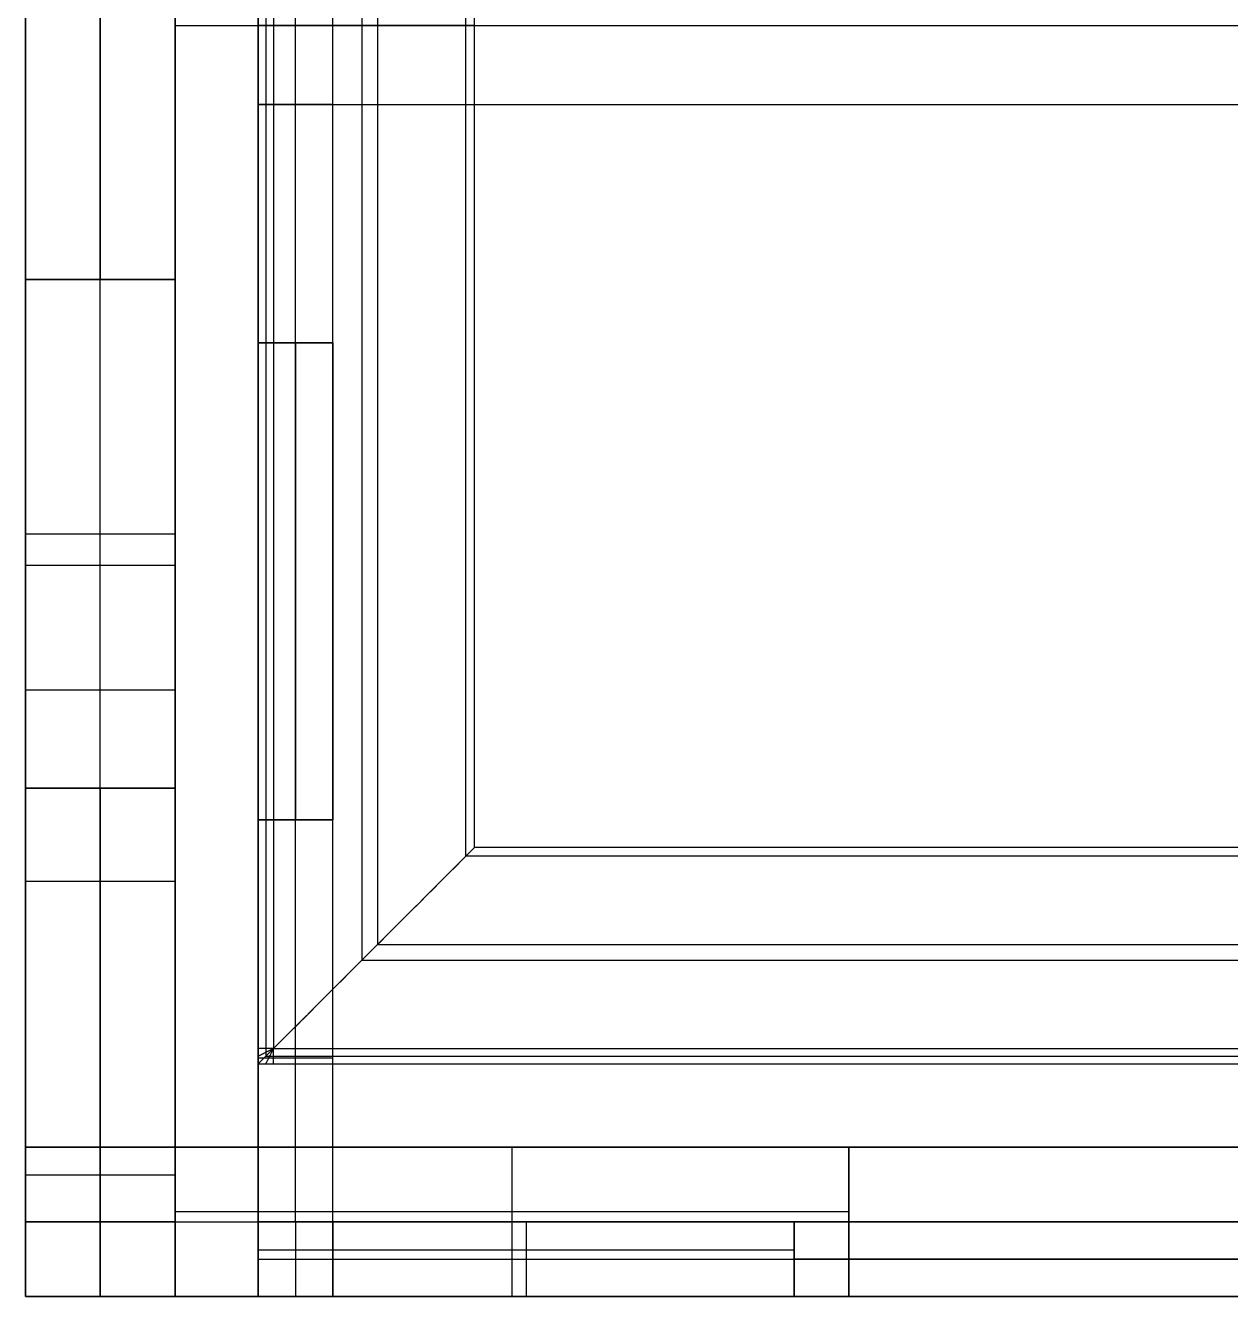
# Model space of a CAD drawing. Header units: millimetres. Extents: x -9556 to -1947, y -3269 to 306.
# Drawn here: x -3701.5 to -3556.5, y 0 to 153 of the extents above; entities that cross this region are included whole.
import ezdxf

# ---------------------------------------------------------------- set-up
doc = ezdxf.new("R2010")
doc.units = ezdxf.units.MM
doc.header["$MEASUREMENT"] = 0
for name, color, linetype, true_color in [('2 TRAY TROLLEY$ASSEMBLED$SINGLE BOX', 7, 'Continuous', 0x000000), ('2 TRAY TROLLEY$ASSEMBLED$TRAY', 7, 'Continuous', 0x000000), ('2 TRAY TROLLEY$ASSEMBLED$TROLLY', 7, 'Continuous', 0x000000)]:
    doc.layers.add(name, color=color, linetype=linetype, true_color=true_color)

msp = doc.modelspace()

# ---------------------------------------------------------------- linework, layer by layer
at = {"layer": '2 TRAY TROLLEY$ASSEMBLED$SINGLE BOX', "color": 5, "true_color": 0x0000ff}
for p, q in [((-3673.54, 278, 467), (-3673.54, 9, 467)), ((-3669.04, 9, 467), (-3669.04, 278, 467)), ((-3664.54, 9, 467), (-3664.54, 278, 467)), ((-3664.54, 143.5, 109), (-3673.54, 143.5, 109)), ((-3664.54, 143.5, 467), (-3673.54, 143.5, 467)), ((-3673.54, 57.4, 100), (-3673.54, 114.8, 100)), ((-3669.04, 114.8, 100), (-3669.04, 57.4, 100)), ((-3664.54, 57.4, 100), (-3664.54, 114.8, 100)), ((-3664.54, 28.7, 109), (-3673.54, 28.7, 109)), ((-3673.54, 9, 441.43), (-3664.54, 9, 441.43)), ((-3673.54, 9, 339.14), (-3664.54, 9, 339.14)), ((-3673.54, 9, 236.86), (-3664.54, 9, 236.86)), ((-3673.54, 9, 134.57), (-3664.54, 9, 134.57)), ((-3673.54, 0, 415.86), (-3673.54, 0, 364.71)), ((-3673.54, 0, 313.57), (-3673.54, 0, 262.43)), ((-3673.54, 0, 211.29), (-3673.54, 0, 160.14)), ((-3664.54, 0, 283.5), (-3673.54, 0, 283.5)), ((-3669.04, 0, 364.71), (-3669.04, 0, 415.86)), ((-3669.04, 0, 262.43), (-3669.04, 0, 313.57)), ((-3669.04, 0, 160.14), (-3669.04, 0, 211.29)), ((-3664.54, 0, 364.71), (-3664.54, 0, 415.86)), ((-3664.54, 0, 262.43), (-3664.54, 0, 313.57)), ((-3664.54, 0, 160.14), (-3664.54, 0, 211.29))]:
    msp.add_line(p, q, dxfattribs=at)
at = {"layer": '2 TRAY TROLLEY$ASSEMBLED$SINGLE BOX', "color": 6, "true_color": 0xff00ff}
for p, q in [((-3673.54, 172.2, 100), (-3673.54, 114.8, 100)), ((-3673.54, 114.8, 109), (-3673.54, 172.2, 109)), ((-3673.54, 172.2, 104.5), (-3673.54, 114.8, 104.5)), ((-3673.54, 143.5, 100), (-3673.54, 143.5, 109)), ((-3673.54, 114.8, 104.5), (-3664.54, 114.8, 104.5)), ((-3669.04, 114.8, 109), (-3669.04, 114.8, 100)), ((-3664.54, 114.8, 104.5), (-3664.54, 57.4, 104.5)), ((-3664.54, 86.1, 109), (-3664.54, 86.1, 100)), ((-3673.54, 0, 109), (-3673.54, 57.4, 109)), ((-3673.54, 57.4, 100), (-3673.54, 0, 100)), ((-3673.54, 57.4, 104.5), (-3673.54, 0, 104.5)), ((-3664.54, 57.4, 104.5), (-3673.54, 57.4, 104.5)), ((-3669.04, 57.4, 109), (-3669.04, 57.4, 100)), ((-3673.54, 28.7, 100), (-3673.54, 28.7, 109)), ((-3609, 9, 104.5), (-3609, 0, 104.5)), ((-3544.45, 9, 104.5), (-3609, 9, 104.5)), ((-3576.73, 9, 109), (-3576.73, 9, 100)), ((-3609, 4.5, 109), (-3609, 4.5, 100)), ((-3673.54, 0, 100), (-3609, 0, 100)), ((-3609, 0, 109), (-3673.54, 0, 109)), ((-3673.54, 0, 104.5), (-3609, 0, 104.5)), ((-3641.27, 0, 100), (-3641.27, 0, 109))]:
    msp.add_line(p, q, dxfattribs=at)
at = {"layer": '2 TRAY TROLLEY$ASSEMBLED$SINGLE BOX', "color": 96, "true_color": 0x007f00}
for p, q in [((-2963.54, 9, 467), (-3673.54, 9, 467)), ((-3673.54, 9, 467), (-3673.54, 0, 467)), ((-3673.54, 9, 467), (-3673.54, 9, 415.86)), ((-3673.54, 9, 364.71), (-3673.54, 9, 313.57)), ((-3673.54, 9, 262.43), (-3673.54, 9, 211.29)), ((-3673.54, 9, 160.14), (-3673.54, 9, 109)), ((-3669.04, 9, 415.86), (-3669.04, 0, 415.86)), ((-3669.04, 9, 364.71), (-3669.04, 0, 364.71)), ((-3669.04, 9, 313.57), (-3669.04, 0, 313.57)), ((-3669.04, 9, 262.43), (-3669.04, 0, 262.43)), ((-3669.04, 9, 160.14), (-3669.04, 0, 160.14)), ((-3669.04, 9, 211.29), (-3669.04, 0, 211.29)), ((-3664.54, 9, 415.86), (-3664.54, 0, 415.86)), ((-3664.54, 0, 364.71), (-3664.54, 9, 364.71)), ((-3664.54, 9, 313.57), (-3664.54, 0, 313.57)), ((-3664.54, 0, 262.43), (-3664.54, 9, 262.43)), ((-3664.54, 0, 160.14), (-3664.54, 9, 160.14)), ((-3664.54, 0, 211.29), (-3664.54, 9, 211.29)), ((-3664.54, 9, 390.29), (-3664.54, 0, 390.29)), ((-3664.54, 9, 288), (-3664.54, 0, 288)), ((-3664.54, 9, 185.71), (-3664.54, 0, 185.71)), ((-3641.27, 9, 109), (-3641.27, 0, 109)), ((-3609, 9, 100), (-3544.45, 9, 100)), ((-3609, 5.58, 109), (-3673.54, 5.58, 109)), ((-3673.54, 4.5, 467), (-2963.54, 4.5, 467)), ((-3673.54, 4.5, 211.29), (-3673.54, 4.5, 262.43)), ((-3673.54, 4.5, 415.86), (-3673.54, 4.5, 467)), ((-3673.54, 4.5, 313.57), (-3673.54, 4.5, 364.71)), ((-3673.54, 4.5, 109), (-3673.54, 4.5, 160.14)), ((-3544.45, 4.5, 100), (-3609, 4.5, 100)), ((-3673.54, 0, 467), (-2963.54, 0, 467)), ((-3673.54, 0, 415.86), (-3673.54, 0, 467)), ((-3673.54, 0, 313.57), (-3673.54, 0, 364.71)), ((-3673.54, 0, 211.29), (-3673.54, 0, 262.43)), ((-3673.54, 0, 109), (-3673.54, 0, 160.14)), ((-3609, 0, 100), (-3544.45, 0, 100))]:
    msp.add_line(p, q, dxfattribs=at)
at = {"layer": '2 TRAY TROLLEY$ASSEMBLED$SINGLE BOX', "color": 5, "true_color": 0x0000ff}
for points in [[(-3673.54, 0, 283.5), (-3673.54, 143.5, 283.5), (-3673.54, 287, 283.5)], [(-3664.54, 0, 283.5), (-3664.54, 143.5, 283.5), (-3664.54, 287, 283.5)], [(-3673.54, 172.2, 109), (-3673.54, 143.5, 109), (-3673.54, 114.8, 109)], [(-3664.54, 114.8, 109), (-3664.54, 143.5, 109), (-3664.54, 172.2, 109)], [(-3673.54, 143.5, 109), (-3673.54, 143.5, 288), (-3673.54, 143.5, 467)], [(-3664.54, 143.5, 109), (-3664.54, 143.5, 288), (-3664.54, 143.5, 467)], [(-3664.54, 114.8, 100), (-3669.04, 114.8, 100), (-3673.54, 114.8, 100)], [(-3673.54, 114.8, 100), (-3673.54, 114.8, 104.5), (-3673.54, 114.8, 109)], [(-3673.54, 114.8, 109), (-3669.04, 114.8, 109), (-3664.54, 114.8, 109)], [(-3664.54, 114.8, 109), (-3664.54, 114.8, 104.5), (-3664.54, 114.8, 100)], [(-3673.54, 57.4, 100), (-3669.04, 57.4, 100), (-3664.54, 57.4, 100)], [(-3673.54, 57.4, 109), (-3673.54, 57.4, 104.5), (-3673.54, 57.4, 100)], [(-3673.54, 57.4, 109), (-3673.54, 33.2, 109), (-3673.54, 9, 109)], [(-3664.54, 57.4, 109), (-3669.04, 57.4, 109), (-3673.54, 57.4, 109)], [(-3664.54, 57.4, 100), (-3664.54, 57.4, 104.5), (-3664.54, 57.4, 109)], [(-3664.54, 9, 109), (-3664.54, 33.2, 109), (-3664.54, 57.4, 109)], [(-3673.54, 9, 467), (-3669.04, 9, 467), (-3664.54, 9, 467)], [(-3673.54, 9, 415.86), (-3673.54, 4.5, 415.86), (-3673.54, 0, 415.86)], [(-3673.54, 9, 415.86), (-3673.54, 9, 441.43), (-3673.54, 9, 467)], [(-3664.54, 9, 415.86), (-3669.04, 9, 415.86), (-3673.54, 9, 415.86)], [(-3673.54, 9, 313.57), (-3673.54, 4.5, 313.57), (-3673.54, 0, 313.57)], [(-3673.54, 0, 364.71), (-3673.54, 4.5, 364.71), (-3673.54, 9, 364.71)], [(-3673.54, 9, 313.57), (-3673.54, 9, 339.14), (-3673.54, 9, 364.71)], [(-3664.54, 9, 313.57), (-3669.04, 9, 313.57), (-3673.54, 9, 313.57)], [(-3673.54, 9, 364.71), (-3669.04, 9, 364.71), (-3664.54, 9, 364.71)], [(-3673.54, 9, 211.29), (-3673.54, 4.5, 211.29), (-3673.54, 0, 211.29)], [(-3673.54, 0, 262.43), (-3673.54, 4.5, 262.43), (-3673.54, 9, 262.43)], [(-3673.54, 9, 211.29), (-3673.54, 9, 236.86), (-3673.54, 9, 262.43)], [(-3664.54, 9, 211.29), (-3669.04, 9, 211.29), (-3673.54, 9, 211.29)], [(-3673.54, 9, 262.43), (-3669.04, 9, 262.43), (-3664.54, 9, 262.43)], [(-3673.54, 0, 160.14), (-3673.54, 4.5, 160.14), (-3673.54, 9, 160.14)], [(-3673.54, 9, 109), (-3673.54, 9, 134.57), (-3673.54, 9, 160.14)], [(-3664.54, 9, 109), (-3669.04, 9, 109), (-3673.54, 9, 109)], [(-3673.54, 9, 160.14), (-3669.04, 9, 160.14), (-3664.54, 9, 160.14)], [(-3664.54, 0, 415.86), (-3664.54, 4.5, 415.86), (-3664.54, 9, 415.86)], [(-3664.54, 9, 467), (-3664.54, 9, 441.43), (-3664.54, 9, 415.86)], [(-3664.54, 0, 313.57), (-3664.54, 4.5, 313.57), (-3664.54, 9, 313.57)], [(-3664.54, 9, 364.71), (-3664.54, 4.5, 364.71), (-3664.54, 0, 364.71)], [(-3664.54, 9, 364.71), (-3664.54, 9, 339.14), (-3664.54, 9, 313.57)], [(-3664.54, 0, 211.29), (-3664.54, 4.5, 211.29), (-3664.54, 9, 211.29)], [(-3664.54, 9, 262.43), (-3664.54, 4.5, 262.43), (-3664.54, 0, 262.43)], [(-3664.54, 9, 262.43), (-3664.54, 9, 236.86), (-3664.54, 9, 211.29)], [(-3664.54, 9, 160.14), (-3664.54, 4.5, 160.14), (-3664.54, 0, 160.14)], [(-3664.54, 9, 160.14), (-3664.54, 9, 134.57), (-3664.54, 9, 109)], [(-3673.54, 0, 415.86), (-3669.04, 0, 415.86), (-3664.54, 0, 415.86)], [(-3673.54, 0, 313.57), (-3669.04, 0, 313.57), (-3664.54, 0, 313.57)], [(-3664.54, 0, 364.71), (-3669.04, 0, 364.71), (-3673.54, 0, 364.71)], [(-3673.54, 0, 211.29), (-3669.04, 0, 211.29), (-3664.54, 0, 211.29)], [(-3664.54, 0, 262.43), (-3669.04, 0, 262.43), (-3673.54, 0, 262.43)], [(-3664.54, 0, 160.14), (-3669.04, 0, 160.14), (-3673.54, 0, 160.14)]]:
    msp.add_open_spline(points, degree=2, dxfattribs=at)
at = {"layer": '2 TRAY TROLLEY$ASSEMBLED$SINGLE BOX', "color": 6, "true_color": 0xff00ff}
for points in [[(-3673.54, 143.5, 100), (-3318.54, 143.5, 100), (-2963.54, 143.5, 100)], [(-3673.54, 143.5, 109), (-3318.54, 143.5, 109), (-2963.54, 143.5, 109)], [(-3664.54, 114.8, 100), (-3669.04, 114.8, 100), (-3673.54, 114.8, 100)], [(-3673.54, 114.8, 109), (-3669.04, 114.8, 109), (-3664.54, 114.8, 109)], [(-3673.54, 114.8, 100), (-3673.54, 114.8, 104.5), (-3673.54, 114.8, 109)], [(-3664.54, 57.4, 100), (-3664.54, 86.1, 100), (-3664.54, 114.8, 100)], [(-3664.54, 114.8, 109), (-3664.54, 86.1, 109), (-3664.54, 57.4, 109)], [(-3664.54, 114.8, 100), (-3664.54, 114.8, 104.5), (-3664.54, 114.8, 109)], [(-3673.54, 57.4, 100), (-3669.04, 57.4, 100), (-3664.54, 57.4, 100)], [(-3664.54, 57.4, 109), (-3669.04, 57.4, 109), (-3673.54, 57.4, 109)], [(-3673.54, 57.4, 109), (-3673.54, 57.4, 104.5), (-3673.54, 57.4, 100)], [(-3664.54, 57.4, 100), (-3664.54, 57.4, 104.5), (-3664.54, 57.4, 109)], [(-3609, 9, 100), (-3609, 4.5, 100), (-3609, 0, 100)], [(-3544.45, 9, 100), (-3576.73, 9, 100), (-3609, 9, 100)], [(-3609, 0, 109), (-3609, 4.5, 109), (-3609, 9, 109)], [(-3609, 9, 109), (-3576.73, 9, 109), (-3544.45, 9, 109)], [(-3609, 9, 100), (-3609, 9, 104.5), (-3609, 9, 109)], [(-3673.54, 0, 100), (-3673.54, 0, 104.5), (-3673.54, 0, 109)], [(-3609, 0, 109), (-3609, 0, 104.5), (-3609, 0, 100)]]:
    msp.add_open_spline(points, degree=2, dxfattribs=at)
at = {"layer": '2 TRAY TROLLEY$ASSEMBLED$SINGLE BOX', "color": 96, "true_color": 0x007f00}
for points in [[(-3673.54, 0, 415.86), (-3673.54, 4.5, 415.86), (-3673.54, 9, 415.86)], [(-3673.54, 0, 364.71), (-3673.54, 4.5, 364.71), (-3673.54, 9, 364.71)], [(-3664.54, 9, 415.86), (-3669.04, 9, 415.86), (-3673.54, 9, 415.86)], [(-3673.54, 9, 364.71), (-3669.04, 9, 364.71), (-3664.54, 9, 364.71)], [(-3673.54, 0, 313.57), (-3673.54, 4.5, 313.57), (-3673.54, 9, 313.57)], [(-3673.54, 0, 262.43), (-3673.54, 4.5, 262.43), (-3673.54, 9, 262.43)], [(-3664.54, 9, 313.57), (-3669.04, 9, 313.57), (-3673.54, 9, 313.57)], [(-3673.54, 9, 262.43), (-3669.04, 9, 262.43), (-3664.54, 9, 262.43)], [(-3673.54, 9, 160.14), (-3673.54, 4.5, 160.14), (-3673.54, 0, 160.14)], [(-3673.54, 0, 211.29), (-3673.54, 4.5, 211.29), (-3673.54, 9, 211.29)], [(-3673.54, 9, 160.14), (-3669.04, 9, 160.14), (-3664.54, 9, 160.14)], [(-3664.54, 9, 211.29), (-3669.04, 9, 211.29), (-3673.54, 9, 211.29)], [(-3673.54, 9, 109), (-3641.27, 9, 109), (-3609, 9, 109)], [(-3673.54, 0, 109), (-3673.54, 4.5, 109), (-3673.54, 9, 109)], [(-3664.54, 9, 364.71), (-3664.54, 9, 390.29), (-3664.54, 9, 415.86)], [(-3664.54, 9, 262.43), (-3664.54, 9, 288), (-3664.54, 9, 313.57)], [(-3664.54, 9, 160.14), (-3664.54, 9, 185.71), (-3664.54, 9, 211.29)], [(-3664.54, 9, 283.5), (-3318.54, 9, 283.5), (-2972.54, 9, 283.5)], [(-3609, 0, 100), (-3609, 4.5, 100), (-3609, 9, 100)], [(-3609, 9, 100), (-3609, 9, 104.5), (-3609, 9, 109)], [(-3609, 9, 109), (-3609, 4.5, 109), (-3609, 0, 109)], [(-3609, 5.58, 109), (-3609, 5.58, 104.5), (-3609, 5.58, 100)], [(-3673.54, 0, 415.86), (-3669.04, 0, 415.86), (-3664.54, 0, 415.86)], [(-3664.54, 0, 364.71), (-3669.04, 0, 364.71), (-3673.54, 0, 364.71)], [(-3673.54, 0, 313.57), (-3669.04, 0, 313.57), (-3664.54, 0, 313.57)], [(-3664.54, 0, 262.43), (-3669.04, 0, 262.43), (-3673.54, 0, 262.43)], [(-3664.54, 0, 160.14), (-3669.04, 0, 160.14), (-3673.54, 0, 160.14)], [(-3673.54, 0, 211.29), (-3669.04, 0, 211.29), (-3664.54, 0, 211.29)], [(-3609, 0, 109), (-3641.27, 0, 109), (-3673.54, 0, 109)], [(-3664.54, 0, 415.86), (-3664.54, 0, 390.29), (-3664.54, 0, 364.71)], [(-3664.54, 0, 313.57), (-3664.54, 0, 288), (-3664.54, 0, 262.43)], [(-3664.54, 0, 211.29), (-3664.54, 0, 185.71), (-3664.54, 0, 160.14)], [(-3664.54, 0, 283.5), (-3318.54, 0, 283.5), (-2972.54, 0, 283.5)], [(-3609, 0, 109), (-3609, 0, 104.5), (-3609, 0, 100)]]:
    msp.add_open_spline(points, degree=2, dxfattribs=at)
at = {"layer": '2 TRAY TROLLEY$ASSEMBLED$TRAY', "color": 1, "true_color": 0xff0000}
for points, degree in [([(-3673.54, 276.13, 520), (-3673.54, 153, 520), (-3673.54, 29.87, 520)], 2), ([(-3672.61, 276.13, 521.17), (-3672.61, 153, 521.17), (-3672.61, 29.87, 521.17)], 2), ([(-3671.67, 276.13, 522.34), (-3671.67, 153, 522.34), (-3671.67, 29.87, 522.34)], 2), ([(-3661.04, 265.5, 510), (-3661.04, 153, 510), (-3661.04, 40.5, 510)], 2), ([(-3659.17, 263.63, 512.34), (-3659.17, 153, 512.34), (-3659.17, 42.37, 512.34)], 2), ([(-3648.54, 53, 500), (-3648.54, 153, 500), (-3648.54, 253, 500)], 2), ([(-3647.49, 54.05, 503), (-3647.49, 153, 503), (-3647.49, 251.95, 503)], 2), ([(-3648.54, 153, 500), (-3656.88, 153, 506.67), (-3665.21, 153, 513.33), (-3673.54, 153, 520)], 3), ([(-3673.54, 153, 520), (-3672.61, 153, 521.17), (-3671.67, 153, 522.34)], 2), ([(-3647.49, 153, 503), (-3655.55, 153, 509.45), (-3663.61, 153, 515.9), (-3671.67, 153, 522.34)], 3), ([(-3648.54, 153, 500), (-3498.54, 153, 500), (-3348.54, 153, 500)], 2), ([(-3647.49, 153, 503), (-3498.54, 153, 503), (-3349.6, 153, 503)], 2), ([(-3671.67, 29.87, 522.34), (-3663.61, 37.93, 515.9), (-3655.55, 45.99, 509.45), (-3647.49, 54.05, 503)], 3), ([(-3349.6, 54.05, 503), (-3498.54, 54.05, 503), (-3647.49, 54.05, 503)], 2), ([(-3648.54, 53, 500), (-3656.88, 44.67, 506.67), (-3665.21, 36.33, 513.33), (-3673.54, 28, 520)], 3), ([(-3348.54, 53, 500), (-3498.54, 53, 500), (-3648.54, 53, 500)], 2), ([(-3659.17, 42.37, 512.34), (-3498.54, 42.37, 512.34), (-3337.92, 42.37, 512.34)], 2), ([(-3661.04, 40.5, 510), (-3498.54, 40.5, 510), (-3336.04, 40.5, 510)], 2), ([(-3673.54, 29.87, 520), (-3673.54, 28.94, 520), (-3673.54, 28, 520)], 2), ([(-3673.54, 28, 520), (-3672.61, 28.94, 521.17), (-3671.67, 29.87, 522.34)], 2), ([(-3671.67, 29.87, 522.34), (-3672.61, 29.87, 521.17), (-3673.54, 29.87, 520)], 2), ([(-3673.54, 28.94, 520), (-3672.61, 29.41, 521.17), (-3671.67, 29.87, 522.34)], 2), ([(-3672.61, 29.87, 521.17), (-3672.61, 29.41, 521.17), (-3672.61, 28.94, 521.17)], 2), ([(-3672.61, 28, 520), (-3672.14, 28.94, 521.17), (-3671.67, 29.87, 522.34)], 2), ([(-3671.67, 28, 520), (-3671.67, 28.94, 521.17), (-3671.67, 29.87, 522.34)], 2), ([(-3671.67, 29.87, 522.34), (-3498.54, 29.87, 522.34), (-3325.42, 29.87, 522.34)], 2), ([(-3673.54, 28, 520), (-3672.61, 28, 520), (-3671.67, 28, 520)], 2), ([(-3672.61, 28.94, 521.17), (-3672.14, 28.94, 521.17), (-3671.67, 28.94, 521.17)], 2), ([(-3671.67, 28.94, 521.17), (-3498.54, 28.94, 521.17), (-3325.42, 28.94, 521.17)], 2), ([(-3671.67, 28, 520), (-3498.54, 28, 520), (-3325.42, 28, 520)], 2)]:
    msp.add_open_spline(points, degree=degree, dxfattribs=at)
at = {"layer": '2 TRAY TROLLEY$ASSEMBLED$TROLLY', "color": 96, "true_color": 0x007f00}
for p, q in [((-3701.54, 306, 341), (-3701.54, 0, 341)), ((-3683.54, 306, 341), (-3683.54, 0, 341)), ((-3683.54, 122.4, 100), (-3701.54, 122.4, 100)), ((-3683.54, 122.4, 500), (-3701.54, 122.4, 500)), ((-3683.54, 122.4, 482), (-3701.54, 122.4, 482)), ((-3701.54, 122.4, 91), (-3683.54, 122.4, 91)), ((-3701.54, 122.4, 491), (-3683.54, 122.4, 491)), ((-3701.54, 91.8, 100), (-3683.54, 91.8, 100)), ((-3701.54, 91.8, 500), (-3683.54, 91.8, 500)), ((-3701.54, 91.8, 482), (-3683.54, 91.8, 482)), ((-3683.54, 61.2, 100), (-3701.54, 61.2, 100)), ((-3701.54, 61.2, 482), (-3683.54, 61.2, 482)), ((-3683.54, 61.2, 500), (-3701.54, 61.2, 500)), ((-3701.54, 61.2, 91), (-3683.54, 61.2, 91)), ((-3701.54, 61.2, 491), (-3683.54, 61.2, 491)), ((-3683.54, 18, 516), (-3701.54, 18, 516)), ((-3701.54, 18, 550), (-3683.54, 18, 550)), ((-3683.54, 18, 533), (-3701.54, 18, 533)), ((-3683.54, 9, 550), (-3701.54, 9, 550)), ((-3683.54, 9, 516), (-3701.54, 9, 516)), ((-3701.54, 0, 550), (-3683.54, 0, 550)), ((-3683.54, 0, 341), (-3701.54, 0, 341)), ((-3692.54, 0, 82), (-3692.54, 0, 516))]:
    msp.add_line(p, q, dxfattribs=at)
at = {"layer": '2 TRAY TROLLEY$ASSEMBLED$TROLLY', "color": 5, "true_color": 0x0000ff}
for p, q in [((-3683.54, 153, 100), (-2953.54, 153, 100)), ((-3683.54, 153, 82), (-2953.54, 153, 82)), ((-3683.54, 153, 500), (-2953.54, 153, 500)), ((-3683.54, 153, 482), (-2953.54, 153, 482)), ((-3602.43, 18, 500), (-3602.43, 18, 482)), ((-3561.88, 18, 500), (-3561.88, 18, 482)), ((-3602.43, 9, 500), (-3602.43, 9, 482)), ((-3683.54, 0, 91), (-2953.54, 0, 91)), ((-3683.54, 0, 491), (-3602.43, 0, 491))]:
    msp.add_line(p, q, dxfattribs=at)
at = {"layer": '2 TRAY TROLLEY$ASSEMBLED$TROLLY', "color": 6, "true_color": 0xff00ff}
for p, q in [((-2953.54, 18, 516), (-3683.54, 18, 516)), ((-3642.99, 18, 500), (-3642.99, 0, 500)), ((-3683.54, 10.23, 500), (-3602.43, 10.23, 500)), ((-3701.54, 9, 550), (-2935.54, 9, 550)), ((-3701.54, 9, 516), (-3701.54, 9, 550)), ((-3521.32, 9, 482), (-3602.43, 9, 482)), ((-2953.54, 0, 516), (-3683.54, 0, 516))]:
    msp.add_line(p, q, dxfattribs=at)
at = {"layer": '2 TRAY TROLLEY$ASSEMBLED$TROLLY', "color": 96, "true_color": 0x007f00}
for points in [[(-3701.54, 50, 600), (-3701.54, 153, 600), (-3701.54, 256, 600)], [(-3692.54, 50, 600), (-3692.54, 153, 600), (-3692.54, 256, 600)], [(-3683.54, 50, 600), (-3683.54, 153, 600), (-3683.54, 256, 600)], [(-3701.54, 218, 570), (-3701.54, 153, 570), (-3701.54, 88, 570)], [(-3701.54, 88, 540), (-3701.54, 153, 540), (-3701.54, 218, 540)], [(-3683.54, 88, 570), (-3683.54, 153, 570), (-3683.54, 218, 570)], [(-3683.54, 218, 540), (-3683.54, 153, 540), (-3683.54, 88, 540)], [(-3701.54, 183.6, 82), (-3701.54, 153, 82), (-3701.54, 122.4, 82)], [(-3692.54, 183.6, 82), (-3692.54, 153, 82), (-3692.54, 122.4, 82)], [(-3683.54, 183.6, 82), (-3683.54, 153, 82), (-3683.54, 122.4, 82)], [(-3701.54, 122.4, 100), (-3701.54, 91.8, 100), (-3701.54, 61.2, 100)], [(-3701.54, 122.4, 82), (-3701.54, 122.4, 91), (-3701.54, 122.4, 100)], [(-3683.54, 122.4, 82), (-3692.54, 122.4, 82), (-3701.54, 122.4, 82)], [(-3701.54, 122.4, 500), (-3701.54, 91.8, 500), (-3701.54, 61.2, 500)], [(-3701.54, 122.4, 482), (-3701.54, 122.4, 491), (-3701.54, 122.4, 500)], [(-3701.54, 61.2, 482), (-3701.54, 91.8, 482), (-3701.54, 122.4, 482)], [(-3683.54, 61.2, 100), (-3683.54, 91.8, 100), (-3683.54, 122.4, 100)], [(-3683.54, 122.4, 100), (-3683.54, 122.4, 91), (-3683.54, 122.4, 82)], [(-3683.54, 61.2, 500), (-3683.54, 91.8, 500), (-3683.54, 122.4, 500)], [(-3683.54, 122.4, 500), (-3683.54, 122.4, 491), (-3683.54, 122.4, 482)], [(-3683.54, 122.4, 482), (-3683.54, 91.8, 482), (-3683.54, 61.2, 482)], [(-3683.54, 88, 570), (-3692.54, 88, 570), (-3701.54, 88, 570)], [(-3683.54, 88, 540), (-3692.54, 88, 540), (-3701.54, 88, 540)], [(-3683.54, 73, 555), (-3692.54, 73, 555), (-3701.54, 73, 555)], [(-3701.54, 61.2, 100), (-3701.54, 61.2, 91), (-3701.54, 61.2, 82)], [(-3701.54, 61.2, 82), (-3692.54, 61.2, 82), (-3683.54, 61.2, 82)], [(-3701.54, 61.2, 82), (-3701.54, 30.6, 82), (-3701.54, 0, 82)], [(-3701.54, 61.2, 500), (-3701.54, 61.2, 491), (-3701.54, 61.2, 482)], [(-3692.54, 61.2, 82), (-3692.54, 30.6, 82), (-3692.54, 0, 82)], [(-3683.54, 61.2, 82), (-3683.54, 61.2, 91), (-3683.54, 61.2, 100)], [(-3683.54, 61.2, 82), (-3683.54, 30.6, 82), (-3683.54, 0, 82)], [(-3683.54, 61.2, 482), (-3683.54, 61.2, 491), (-3683.54, 61.2, 500)], [(-3701.54, 50, 600), (-3692.54, 50, 600), (-3683.54, 50, 600)], [(-3701.54, 18, 516), (-3701.54, 18, 533), (-3701.54, 18, 550)], [(-3701.54, 18, 550), (-3701.54, 9, 550), (-3701.54, 0, 550)], [(-3701.54, 0, 516), (-3701.54, 9, 516), (-3701.54, 18, 516)], [(-3683.54, 18, 550), (-3683.54, 18, 533), (-3683.54, 18, 516)], [(-3683.54, 0, 550), (-3683.54, 9, 550), (-3683.54, 18, 550)], [(-3683.54, 18, 516), (-3683.54, 9, 516), (-3683.54, 0, 516)], [(-3701.54, 14.64, 585.36), (-3692.54, 14.64, 585.36), (-3683.54, 14.64, 585.36)], [(-3683.54, 0, 82), (-3692.54, 0, 82), (-3701.54, 0, 82)], [(-3701.54, 0, 82), (-3701.54, 0, 299), (-3701.54, 0, 516)], [(-3701.54, 0, 516), (-3692.54, 0, 516), (-3683.54, 0, 516)], [(-3683.54, 0, 82), (-3683.54, 0, 299), (-3683.54, 0, 516)]]:
    msp.add_open_spline(points, degree=2, dxfattribs=at)
at = {"layer": '2 TRAY TROLLEY$ASSEMBLED$TROLLY', "color": 5, "true_color": 0x0000ff}
for points in [[(-3683.54, 183.6, 100), (-3683.54, 153, 100), (-3683.54, 122.4, 100)], [(-3683.54, 122.4, 82), (-3683.54, 153, 82), (-3683.54, 183.6, 82)], [(-3683.54, 183.6, 500), (-3683.54, 153, 500), (-3683.54, 122.4, 500)], [(-3683.54, 122.4, 482), (-3683.54, 153, 482), (-3683.54, 183.6, 482)], [(-3683.54, 153, 100), (-3683.54, 153, 91), (-3683.54, 153, 82)], [(-3683.54, 153, 500), (-3683.54, 153, 491), (-3683.54, 153, 482)], [(-3683.54, 122.4, 100), (-3692.54, 122.4, 100), (-3701.54, 122.4, 100)], [(-3701.54, 122.4, 82), (-3692.54, 122.4, 82), (-3683.54, 122.4, 82)], [(-3701.54, 122.4, 100), (-3701.54, 122.4, 91), (-3701.54, 122.4, 82)], [(-3701.54, 122.4, 100), (-3701.54, 91.8, 100), (-3701.54, 61.2, 100)], [(-3701.54, 122.4, 82), (-3701.54, 91.8, 82), (-3701.54, 61.2, 82)], [(-3701.54, 122.4, 91), (-3701.54, 91.8, 91), (-3701.54, 61.2, 91)], [(-3683.54, 122.4, 500), (-3692.54, 122.4, 500), (-3701.54, 122.4, 500)], [(-3701.54, 122.4, 482), (-3692.54, 122.4, 482), (-3683.54, 122.4, 482)], [(-3701.54, 122.4, 500), (-3701.54, 122.4, 491), (-3701.54, 122.4, 482)], [(-3701.54, 122.4, 500), (-3701.54, 91.8, 500), (-3701.54, 61.2, 500)], [(-3701.54, 122.4, 482), (-3701.54, 91.8, 482), (-3701.54, 61.2, 482)], [(-3701.54, 122.4, 491), (-3701.54, 91.8, 491), (-3701.54, 61.2, 491)], [(-3683.54, 122.4, 100), (-3683.54, 122.4, 91), (-3683.54, 122.4, 82)], [(-3683.54, 122.4, 500), (-3683.54, 122.4, 491), (-3683.54, 122.4, 482)], [(-3701.54, 61.2, 100), (-3692.54, 61.2, 100), (-3683.54, 61.2, 100)], [(-3683.54, 61.2, 82), (-3692.54, 61.2, 82), (-3701.54, 61.2, 82)], [(-3701.54, 61.2, 82), (-3701.54, 61.2, 91), (-3701.54, 61.2, 100)], [(-3701.54, 61.2, 500), (-3692.54, 61.2, 500), (-3683.54, 61.2, 500)], [(-3683.54, 61.2, 482), (-3692.54, 61.2, 482), (-3701.54, 61.2, 482)], [(-3701.54, 61.2, 482), (-3701.54, 61.2, 491), (-3701.54, 61.2, 500)], [(-3683.54, 61.2, 100), (-3683.54, 30.6, 100), (-3683.54, 0, 100)], [(-3683.54, 0, 82), (-3683.54, 30.6, 82), (-3683.54, 61.2, 82)], [(-3683.54, 61.2, 100), (-3683.54, 61.2, 91), (-3683.54, 61.2, 82)], [(-3683.54, 61.2, 500), (-3683.54, 30.6, 500), (-3683.54, 0, 500)], [(-3683.54, 0, 482), (-3683.54, 30.6, 482), (-3683.54, 61.2, 482)], [(-3683.54, 61.2, 500), (-3683.54, 61.2, 491), (-3683.54, 61.2, 482)], [(-3683.54, 30.6, 100), (-3683.54, 30.6, 91), (-3683.54, 30.6, 82)], [(-3683.54, 30.6, 500), (-3683.54, 30.6, 491), (-3683.54, 30.6, 482)], [(-3602.43, 18, 500), (-3561.88, 18, 500), (-3521.32, 18, 500)], [(-3602.43, 0, 500), (-3602.43, 9, 500), (-3602.43, 18, 500)], [(-3521.32, 18, 482), (-3561.88, 18, 482), (-3602.43, 18, 482)], [(-3602.43, 18, 482), (-3602.43, 9, 482), (-3602.43, 0, 482)], [(-3683.54, 0, 100), (-3683.54, 0, 91), (-3683.54, 0, 82)], [(-3683.54, 0, 100), (-3318.54, 0, 100), (-2953.54, 0, 100)], [(-3683.54, 0, 82), (-3318.54, 0, 82), (-2953.54, 0, 82)], [(-3683.54, 0, 500), (-3683.54, 0, 491), (-3683.54, 0, 482)], [(-3683.54, 0, 500), (-3642.99, 0, 500), (-3602.43, 0, 500)], [(-3683.54, 0, 482), (-3642.99, 0, 482), (-3602.43, 0, 482)], [(-3602.43, 0, 482), (-3602.43, 0, 491), (-3602.43, 0, 500)]]:
    msp.add_open_spline(points, degree=2, dxfattribs=at)
at = {"layer": '2 TRAY TROLLEY$ASSEMBLED$TROLLY', "color": 96, "true_color": 0x007f00}
for points, knots in [([(-3701.54, 88, 570), (-3701.54, 73, 570), (-3701.54, 73, 555), (-3701.54, 73, 540), (-3701.54, 88, 540)], [23.561945, 23.561945, 23.561945, 47.12389, 47.12389, 70.685835, 70.685835, 70.685835]), ([(-3683.54, 88, 540), (-3683.54, 73, 540), (-3683.54, 73, 555), (-3683.54, 73, 570), (-3683.54, 88, 570)], [-70.685835, -70.685835, -70.685835, -47.12389, -47.12389, -23.561945, -23.561945, -23.561945])]:
    msp.add_rational_spline(points, [1, 0.707106781187, 1, 0.707106781187, 1], degree=2, knots=knots, dxfattribs=at)
for points in [[(-3701.54, 0, 550), (-3701.54, 0, 600), (-3701.54, 50, 600)], [(-3692.54, 0, 550), (-3692.54, 0, 600), (-3692.54, 50, 600)], [(-3683.54, 50, 600), (-3683.54, 0, 600), (-3683.54, 0, 550)]]:
    msp.add_rational_spline(points, [1, 0.707106781187, 1], degree=2, dxfattribs=at)
at = {"layer": '2 TRAY TROLLEY$ASSEMBLED$TROLLY', "color": 6, "true_color": 0xff00ff}
for points in [[(-3701.54, 18, 550), (-3701.54, 9, 550), (-3701.54, 0, 550)], [(-3701.54, 18, 550), (-3318.54, 18, 550), (-2935.54, 18, 550)], [(-3701.54, 18, 516), (-3701.54, 9, 516), (-3701.54, 0, 516)], [(-3683.54, 18, 516), (-3692.54, 18, 516), (-3701.54, 18, 516)], [(-3701.54, 18, 516), (-3701.54, 18, 533), (-3701.54, 18, 550)], [(-3683.54, 18, 516), (-3683.54, 18, 508), (-3683.54, 18, 500)], [(-3683.54, 0, 516), (-3683.54, 9, 516), (-3683.54, 18, 516)], [(-3683.54, 18, 500), (-3683.54, 9, 500), (-3683.54, 0, 500)], [(-3602.43, 18, 500), (-3642.99, 18, 500), (-3683.54, 18, 500)], [(-3521.32, 18, 482), (-3561.88, 18, 482), (-3602.43, 18, 482)], [(-3602.43, 18, 482), (-3602.43, 9, 482), (-3602.43, 0, 482)], [(-3602.43, 18, 500), (-3602.43, 18, 491), (-3602.43, 18, 482)], [(-3602.43, 0, 500), (-3602.43, 9, 500), (-3602.43, 18, 500)], [(-3602.43, 10.23, 500), (-3602.43, 10.23, 491), (-3602.43, 10.23, 482)], [(-3701.54, 0, 550), (-3318.54, 0, 550), (-2935.54, 0, 550)], [(-3701.54, 0, 516), (-3692.54, 0, 516), (-3683.54, 0, 516)], [(-3701.54, 0, 516), (-3701.54, 0, 533), (-3701.54, 0, 550)], [(-3683.54, 0, 500), (-3642.99, 0, 500), (-3602.43, 0, 500)], [(-3683.54, 0, 500), (-3683.54, 0, 508), (-3683.54, 0, 516)], [(-3521.32, 0, 482), (-3561.88, 0, 482), (-3602.43, 0, 482)], [(-3602.43, 0, 482), (-3602.43, 0, 491), (-3602.43, 0, 500)]]:
    msp.add_open_spline(points, degree=2, dxfattribs=at)

doc.saveas('drawing.dxf')
